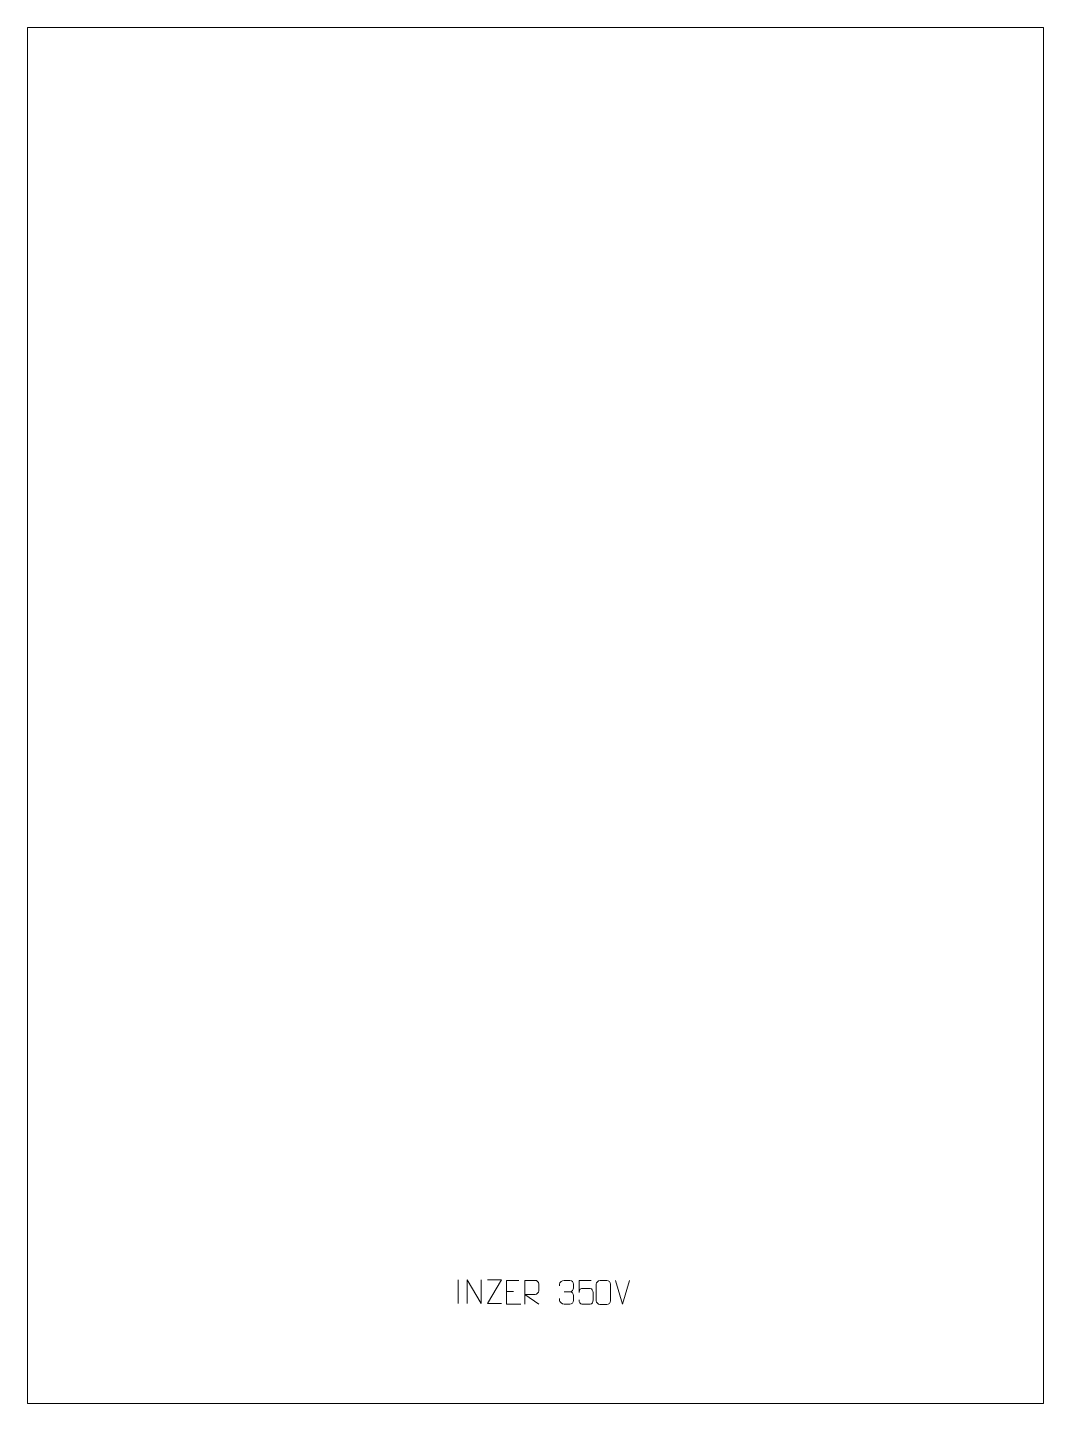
# Model space of a CAD drawing. Header units: millimetres. Extents: x -535 to 535, y -1200 to 250.
import ezdxf

# ---------------------------------------------------------------- set-up
doc = ezdxf.new("R2010")
doc.units = ezdxf.units.MM
doc.header["$MEASUREMENT"] = 0
doc.layers.add('layer 1', color=7, linetype='Continuous')

msp = doc.modelspace()

# ---------------------------------------------------------------- linework, layer by layer
at = {"layer": 'layer 1', "color": 242, "lineweight": 9}
msp.add_open_spline([(534.9997, 250.0008), (534.9997, 250.0008), (534.9997, -1199.999), (534.9997, -1199.999), (534.9997, -1199.999), (534.9997, -1199.999), (-534.9997, -1199.999), (-534.9997, -1199.999), (-534.9997, -1199.999), (-534.9997, -1199.999), (-534.9997, 250.0008), (-534.9997, 250.0008), (-534.9997, 250.0008), (-534.9997, 250.0008), (534.9997, 250.0008), (534.9997, 250.0008)], degree=3, knots=[0, 0, 0, 0, 0.2, 0.2, 0.2, 0.2, 0.4, 0.4, 0.4, 0.4, 0.6, 0.6, 0.6, 0.6, 1, 1, 1, 1], dxfattribs=at)
at = {"layer": 'layer 1', "color": 250, "lineweight": 9}
for points in [[(-81.5304, -1069.635), (-81.5304, -1069.635), (-81.5304, -1094.6091), (-81.5304, -1094.6091)], [(91.5153, -1095.5092), (91.5153, -1095.5092), (84.1935, -1070.5556), (84.1935, -1070.5556)], [(98.8372, -1070.5556), (98.8372, -1070.5556), (91.5154, -1095.5092), (91.5154, -1095.5092)], [(-30.371, -1082.1221), (-30.371, -1082.1221), (-23.2029, -1082.1221), (-23.2029, -1082.1221)], [(30.043, -1082.2844), (30.043, -1082.2844), (36.2394, -1082.2844), (36.2394, -1082.2844)]]:
    msp.add_open_spline(points, degree=3, dxfattribs=at)
for points, knots in [([(-71.8578, -1094.5988), (-71.8578, -1094.5988), (-71.8578, -1069.6453), (-71.8578, -1069.6453), (-71.8578, -1069.6453), (-71.8578, -1069.6453), (-57.203, -1094.5988), (-57.203, -1094.5988), (-57.203, -1094.5988), (-57.203, -1094.5988), (-57.203, -1069.6453), (-57.203, -1069.6453)], [0, 0, 0, 0, 0.25, 0.25, 0.25, 0.25, 0.5, 0.5, 0.5, 0.5, 1, 1, 1, 1]), ([(-35.9056, -1094.6008), (-35.9056, -1094.6008), (-50.5246, -1094.6008), (-50.5246, -1094.6008), (-50.5246, -1094.6008), (-50.5246, -1094.6008), (-35.8813, -1069.6434), (-35.8813, -1069.6434), (-35.8813, -1069.6434), (-35.8813, -1069.6434), (-50.5246, -1069.6434), (-50.5246, -1069.6434)], [0, 0, 0, 0, 0.25, 0.25, 0.25, 0.25, 0.5, 0.5, 0.5, 0.5, 1, 1, 1, 1]), ([(-17.4971, -1070.2424), (-17.4971, -1070.2424), (-30.371, -1070.2424), (-30.371, -1070.2424), (-30.371, -1070.2424), (-30.371, -1070.2424), (-30.371, -1095.196), (-30.371, -1095.196), (-30.371, -1095.196), (-30.371, -1095.196), (-15.5052, -1095.196), (-15.5052, -1095.196)], [0, 0, 0, 0, 0.25, 0.25, 0.25, 0.25, 0.5, 0.5, 0.5, 0.5, 1, 1, 1, 1]), ([(-11.3179, -1095.1933), (-11.3179, -1095.1933), (-11.3179, -1070.2398), (-11.3179, -1070.2398), (-11.3179, -1070.2398), (-7.7231, -1070.2398), (-4.1276, -1070.2398), (-0.5324, -1070.2398), (-0.5324, -1070.2398), (1.7929, -1070.2775), (3.3502, -1071.7675), (3.3461, -1074.1339), (3.3461, -1074.1339), (3.3457, -1076.1694), (3.3457, -1079.2288), (3.3461, -1081.2648), (3.3461, -1081.2648), (3.3396, -1083.1403), (1.5273, -1085.0821), (-0.4822, -1085.1012), (-0.4822, -1085.1012), (-0.4822, -1085.1012), (-11.3179, -1085.1012), (-11.3179, -1085.1012), (-11.3179, -1085.1012), (-11.3179, -1085.1012), (3.3368, -1095.1933), (3.3368, -1095.1933)], [0, 0, 0, 0, 0.125, 0.125, 0.125, 0.125, 0.25, 0.25, 0.25, 0.25, 0.375, 0.375, 0.375, 0.375, 0.5, 0.5, 0.5, 0.5, 0.625, 0.625, 0.625, 0.625, 0.75, 0.75, 0.75, 0.75, 1, 1, 1, 1]), ([(25.3333, -1076.0392), (25.3333, -1076.0392), (25.3333, -1074.182), (25.3333, -1074.182), (25.3333, -1074.182), (25.319, -1072.4401), (27.9835, -1070.322), (30.0426, -1070.3447), (30.0426, -1070.3447), (32.1067, -1070.3447), (34.1707, -1070.3447), (36.2344, -1070.3447), (36.2344, -1070.3447), (38.4289, -1070.3359), (40.0272, -1072.1827), (40.0716, -1074.0948), (40.0716, -1074.0948), (40.0712, -1075.5299), (40.0712, -1076.965), (40.0716, -1078.4005), (40.0716, -1078.4005), (40.023, -1080.054), (38.4204, -1082.284), (36.2221, -1082.274), (36.2221, -1082.274), (38.4258, -1082.2852), (40.0338, -1084.0884), (40.0878, -1086.1479), (40.0878, -1086.1479), (40.0874, -1087.9326), (40.0874, -1089.7173), (40.0878, -1091.5024), (40.0878, -1091.5024), (40.0979, -1093.5638), (38.043, -1095.3269), (36.2221, -1095.3188), (36.2221, -1095.3188), (34.1568, -1095.3185), (32.0916, -1095.3185), (30.026, -1095.3188), (30.026, -1095.3188), (27.8574, -1095.3073), (25.3264, -1092.9071), (25.3078, -1091.4453), (25.3078, -1091.4453), (25.3078, -1091.4453), (25.3078, -1089.5367), (25.3078, -1089.5367)], [0, 0, 0, 0, 0.076923077, 0.076923077, 0.076923077, 0.076923077, 0.153846154, 0.153846154, 0.153846154, 0.153846154, 0.230769231, 0.230769231, 0.230769231, 0.230769231, 0.307692308, 0.307692308, 0.307692308, 0.307692308, 0.384615385, 0.384615385, 0.384615385, 0.384615385, 0.461538462, 0.461538462, 0.461538462, 0.461538462, 0.538461538, 0.538461538, 0.538461538, 0.538461538, 0.615384615, 0.615384615, 0.615384615, 0.615384615, 0.692307692, 0.692307692, 0.692307692, 0.692307692, 0.769230769, 0.769230769, 0.769230769, 0.769230769, 0.846153846, 0.846153846, 0.846153846, 0.846153846, 1, 1, 1, 1]), ([(58.7199, -1070.4128), (58.7199, -1070.4128), (45.8682, -1070.4128), (45.8682, -1070.4128), (45.8682, -1070.4128), (45.8685, -1074.6434), (45.8685, -1078.8743), (45.8682, -1083.1055), (45.8682, -1083.1055), (45.8679, -1079.7954), (47.4989, -1078.7236), (50.3109, -1078.6631), (50.3109, -1078.6631), (52.7505, -1078.6628), (55.19, -1078.6628), (57.6292, -1078.6631), (57.6292, -1078.6631), (59.279, -1078.6563), (60.7539, -1081.0368), (60.7824, -1083.1055), (60.7824, -1083.1055), (60.7821, -1085.6928), (60.7821, -1088.2804), (60.7824, -1090.8681), (60.7824, -1090.8681), (60.8286, -1092.8275), (59.3292, -1095.2638), (57.7033, -1095.3223), (57.7033, -1095.3223), (55.7468, -1095.322), (50.8518, -1095.322), (48.8948, -1095.3223), (48.8948, -1095.3223), (47.0493, -1095.3311), (45.9422, -1093.3663), (45.9214, -1090.8152)], [0, 0, 0, 0, 0.1, 0.1, 0.1, 0.1, 0.2, 0.2, 0.2, 0.2, 0.3, 0.3, 0.3, 0.3, 0.4, 0.4, 0.4, 0.4, 0.5, 0.5, 0.5, 0.5, 0.6, 0.6, 0.6, 0.6, 0.7, 0.7, 0.7, 0.7, 0.8, 0.8, 0.8, 0.8, 1, 1, 1, 1]), ([(67.9346, -1070.5331), (70.3007, -1070.5331), (72.6672, -1070.5331), (75.0337, -1070.5331), (75.0337, -1070.5331), (77.0142, -1070.4975), (79.0402, -1071.9918), (79.0673, -1074.4339), (79.0673, -1074.4339), (79.0669, -1080.1913), (79.0669, -1085.9491), (79.0673, -1091.7073), (79.0673, -1091.7073), (78.9252, -1094.0349), (77.2188, -1095.5172), (75.0337, -1095.528), (75.0337, -1095.528), (72.6613, -1095.5276), (70.2889, -1095.5276), (67.9169, -1095.528), (67.9169, -1095.528), (65.9584, -1095.6336), (63.952, -1093.7457), (63.9634, -1091.7247), (63.9634, -1091.7247), (63.9638, -1085.9441), (63.9638, -1080.1638), (63.9634, -1074.384), (63.9634, -1074.384), (63.9677, -1072.242), (65.7448, -1070.5195), (67.9346, -1070.5331)], [0, 0, 0, 0, 0.111111111, 0.111111111, 0.111111111, 0.111111111, 0.222222222, 0.222222222, 0.222222222, 0.222222222, 0.333333333, 0.333333333, 0.333333333, 0.333333333, 0.444444444, 0.444444444, 0.444444444, 0.444444444, 0.555555556, 0.555555556, 0.555555556, 0.555555556, 0.666666667, 0.666666667, 0.666666667, 0.666666667, 0.777777778, 0.777777778, 0.777777778, 0.777777778, 1, 1, 1, 1])]:
    msp.add_open_spline(points, degree=3, knots=knots, dxfattribs=at)

doc.saveas('drawing.dxf')
